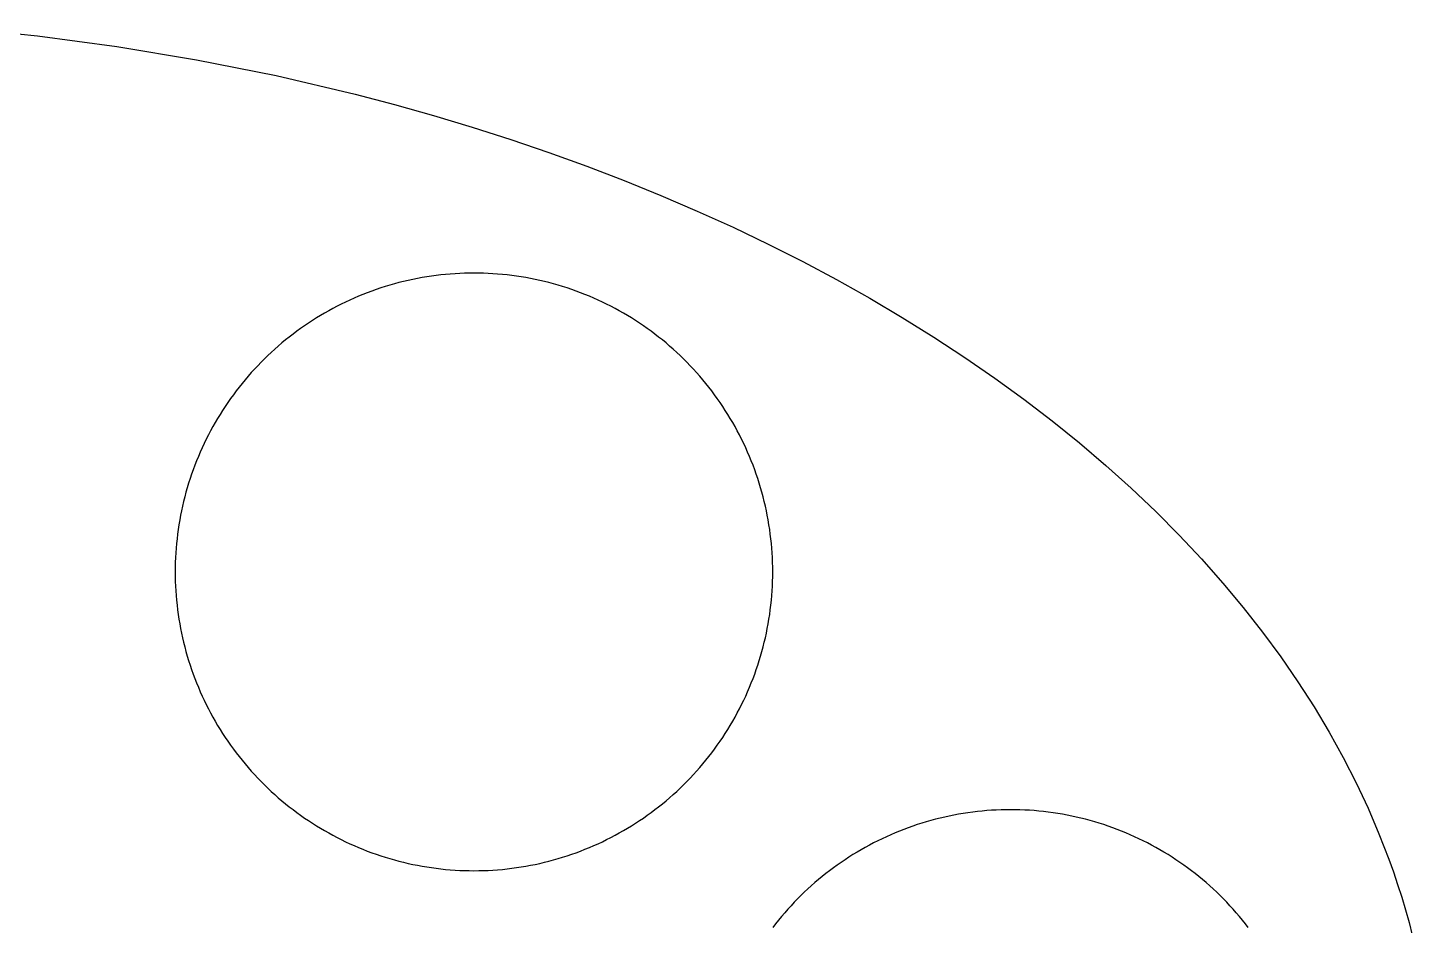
# Model space of a CAD drawing. Extents: x -180 to 180, y -105 to 115.
# Drawn here: x 31.7 to 177.7, y 19.3 to 113.9 of the extents above; entities that cross this region are included whole.
import ezdxf

# ---------------------------------------------------------------- set-up
doc = ezdxf.new("R2010")
doc.units = 0

msp = doc.modelspace()

# ---------------------------------------------------------------- linework, layer by layer
at = {"layer": 'CONTOURS'}
for points in [[(24.425171, 113.93632, 0), (32.753349, 113.080117, 0), (41.130929, 111.957411, 0), (49.528479, 110.56088, 0), (57.914768, 108.884886, 0), (66.257048, 106.925655, 0), (70.401116, 105.839196, 0), (74.521382, 104.68144, 0), (78.613483, 103.452507, 0), (82.673027, 102.152661, 0), (86.695613, 100.782309, 0), (90.676844, 99.342004, 0), (94.61234, 97.832447, 0), (98.497756, 96.254484, 0), (102.328791, 94.609109, 0), (106.101211, 92.897461, 0), (109.810856, 91.120823, 0), (113.453663, 89.280617, 0), (117.025671, 87.378403, 0), (120.523044, 85.415874, 0), (123.942079, 83.394852, 0), (127.279221, 81.31728, 0), (130.531073, 79.185217, 0), (133.694412, 77.000834, 0), (136.766196, 74.766401, 0), (139.743574, 72.484285, 0), (142.623896, 70.156936, 0), (145.404722, 67.786884, 0), (148.083823, 65.376728, 0), (150.659192, 62.929122, 0), (153.129047, 60.446773, 0), (155.491832, 57.932428, 0), (157.746222, 55.388864, 0), (159.891121, 52.818878, 0), (161.925663, 50.225281, 0), (163.84921, 47.610883, 0), (165.66135, 44.978491, 0), (167.361894, 42.330892, 0), (168.95087, 39.670851, 0), (170.428518, 37.001102, 0), (171.795284, 34.324335, 0), (173.051812, 31.643195, 0), (174.19894, 28.960271, 0), (175.237686, 26.278094, 0), (175.716782, 24.938057, 0), (176.169242, 23.599124, 0), (176.595242, 22.261591, 0), (176.994966, 20.925751, 0), (177.368608, 19.59189, 0), (177.71637, 18.260289, 0)], [(160.419661, 19.076705, 0), (160.113835, 19.472008, 0), (159.801776, 19.862409, 0), (159.483563, 20.24781, 0), (159.159274, 20.628113, 0), (158.828993, 21.003224, 0), (158.492802, 21.373046, 0), (158.150785, 21.737489, 0), (157.803029, 22.096459, 0), (157.449622, 22.449866, 0), (157.090652, 22.797622, 0), (156.726209, 23.139639, 0), (156.356386, 23.47583, 0), (155.981276, 23.806112, 0), (155.600972, 24.1304, 0), (155.215572, 24.448614, 0), (154.825171, 24.760672, 0), (154.429868, 25.066498, 0), (154.029763, 25.366013, 0), (153.624955, 25.659142, 0), (153.215548, 25.945812, 0), (152.801645, 26.22595, 0), (152.383348, 26.499486, 0), (151.960765, 26.766351, 0), (151.534001, 27.026478, 0), (151.103163, 27.2798, 0), (150.66836, 27.526255, 0), (150.229702, 27.765781, 0), (149.787298, 27.998317, 0), (149.341261, 28.223804, 0), (148.891702, 28.442186, 0), (148.438736, 28.653408, 0), (147.982475, 28.857416, 0), (147.523034, 29.05416, 0), (147.06053, 29.24359, 0), (146.595079, 29.425658, 0), (146.126797, 29.600318, 0), (145.655804, 29.767526, 0), (145.182216, 29.92724, 0), (144.706155, 30.079421, 0), (144.227738, 30.224029, 0), (143.747088, 30.361028, 0), (143.264324, 30.490384, 0), (142.779569, 30.612064, 0), (142.292945, 30.726038, 0), (141.804573, 30.832277, 0), (141.314577, 30.930754, 0), (140.82308, 31.021444, 0), (140.330207, 31.104325, 0), (139.83608, 31.179375, 0), (139.340825, 31.246577, 0), (138.844566, 31.305912, 0), (138.347428, 31.357366, 0), (137.849536, 31.400925, 0), (137.351016, 31.43658, 0), (136.851993, 31.464321, 0), (136.352593, 31.484141, 0), (135.852941, 31.496035, 0), (135.353163, 31.5, 0), (134.853385, 31.496035, 0), (134.353733, 31.484141, 0), (133.854332, 31.464321, 0), (133.355309, 31.43658, 0), (132.856789, 31.400925, 0), (132.358897, 31.357366, 0), (131.861759, 31.305912, 0), (131.3655, 31.246577, 0), (130.870245, 31.179375, 0), (130.376119, 31.104325, 0), (129.883245, 31.021444, 0), (129.391749, 30.930754, 0), (128.901753, 30.832277, 0), (128.413381, 30.726038, 0), (127.926756, 30.612064, 0), (127.442001, 30.490384, 0), (126.959238, 30.361028, 0), (126.478587, 30.224029, 0), (126.000171, 30.079421, 0), (125.524109, 29.92724, 0), (125.050522, 29.767526, 0), (124.579528, 29.600318, 0), (124.111247, 29.425658, 0), (123.645795, 29.24359, 0), (123.183291, 29.05416, 0), (122.723851, 28.857416, 0), (122.26759, 28.653408, 0), (121.814623, 28.442186, 0), (121.365064, 28.223804, 0), (120.919027, 27.998317, 0), (120.476624, 27.765781, 0), (120.037966, 27.526255, 0), (119.603163, 27.2798, 0), (119.172325, 27.026478, 0), (118.745561, 26.766351, 0), (118.322977, 26.499486, 0), (117.904681, 26.22595, 0), (117.490777, 25.945812, 0), (117.08137, 25.659142, 0), (116.676563, 25.366013, 0), (116.276458, 25.066498, 0), (115.881155, 24.760672, 0), (115.490754, 24.448614, 0), (115.105353, 24.1304, 0), (114.72505, 23.806112, 0), (114.349939, 23.47583, 0), (113.980116, 23.139639, 0), (113.615674, 22.797622, 0), (113.256704, 22.449866, 0), (112.903296, 22.096459, 0), (112.555541, 21.737489, 0), (112.213524, 21.373046, 0), (111.877333, 21.003224, 0), (111.547051, 20.628113, 0), (111.222763, 20.24781, 0), (110.904549, 19.862409, 0), (110.59249, 19.472008, 0), (110.286665, 19.076705, 0)]]:
    msp.add_polyline3d(points, dxfattribs=at)
msp.add_polyline3d([(110.28462, 56.568542, 0), (110.280655, 57.06832, 0), (110.268761, 57.567972, 0), (110.248941, 58.067373, 0), (110.221201, 58.566396, 0), (110.185546, 59.064916, 0), (110.141986, 59.562808, 0), (110.090532, 60.059946, 0), (110.031197, 60.556205, 0), (109.963996, 61.05146, 0), (109.888945, 61.545586, 0), (109.806064, 62.03846, 0), (109.715374, 62.529957, 0), (109.616897, 63.019953, 0), (109.510659, 63.508324, 0), (109.396685, 63.994949, 0), (109.275004, 64.479704, 0), (109.145648, 64.962468, 0), (109.008649, 65.443118, 0), (108.864041, 65.921534, 0), (108.71186, 66.397596, 0), (108.552146, 66.871183, 0), (108.384938, 67.342177, 0), (108.210278, 67.810458, 0), (108.02821, 68.27591, 0), (107.838781, 68.738414, 0), (107.642037, 69.197854, 0), (107.438028, 69.654115, 0), (107.226806, 70.107082, 0), (107.008424, 70.556641, 0), (106.782937, 71.002678, 0), (106.550401, 71.445081, 0), (106.310876, 71.88374, 0), (106.06442, 72.318542, 0), (105.811098, 72.74938, 0), (105.550971, 73.176145, 0), (105.284107, 73.598728, 0), (105.010571, 74.017025, 0), (104.730433, 74.430928, 0), (104.443763, 74.840335, 0), (104.150633, 75.245142, 0), (103.851118, 75.645248, 0), (103.545293, 76.040551, 0), (103.233234, 76.430952, 0), (102.91502, 76.816352, 0), (102.590732, 77.196656, 0), (102.26045, 77.571766, 0), (101.924259, 77.941589, 0), (101.582242, 78.306031, 0), (101.234487, 78.665001, 0), (100.881079, 79.018409, 0), (100.522109, 79.366165, 0), (100.157667, 79.708181, 0), (99.787844, 80.044373, 0), (99.412733, 80.374654, 0), (99.03243, 80.698942, 0), (98.647029, 81.017156, 0), (98.256628, 81.329215, 0), (97.861325, 81.63504, 0), (97.46122, 81.934556, 0), (97.056413, 82.227685, 0), (96.647006, 82.514355, 0), (96.233102, 82.794493, 0), (95.814806, 83.068029, 0), (95.392222, 83.334894, 0), (94.965458, 83.59502, 0), (94.53462, 83.848343, 0), (94.099817, 84.094798, 0), (93.661159, 84.334323, 0), (93.218756, 84.566859, 0), (92.772719, 84.792346, 0), (92.32316, 85.010728, 0), (91.870193, 85.22195, 0), (91.413932, 85.425959, 0), (90.954492, 85.622703, 0), (90.491988, 85.812132, 0), (90.026536, 85.9942, 0), (89.558255, 86.16886, 0), (89.087261, 86.336068, 0), (88.613674, 86.495783, 0), (88.137612, 86.647963, 0), (87.659196, 86.792571, 0), (87.178545, 86.92957, 0), (86.695782, 87.058927, 0), (86.211027, 87.180607, 0), (85.724402, 87.294581, 0), (85.23603, 87.40082, 0), (84.746034, 87.499296, 0), (84.254538, 87.589987, 0), (83.761664, 87.672867, 0), (83.267538, 87.747918, 0), (82.772283, 87.815119, 0), (82.276024, 87.874454, 0), (81.778886, 87.925908, 0), (81.280994, 87.969468, 0), (80.782474, 88.005123, 0), (80.283451, 88.032864, 0), (79.78405, 88.052684, 0), (79.284398, 88.064578, 0), (78.78462, 88.068542, 0), (78.284842, 88.064578, 0), (77.78519, 88.052684, 0), (77.28579, 88.032864, 0), (76.786767, 88.005123, 0), (76.288247, 87.969468, 0), (75.790355, 87.925908, 0), (75.293217, 87.874454, 0), (74.796958, 87.815119, 0), (74.301703, 87.747918, 0), (73.807576, 87.672867, 0), (73.314703, 87.589987, 0), (72.823206, 87.499296, 0), (72.33321, 87.40082, 0), (71.844838, 87.294581, 0), (71.358214, 87.180607, 0), (70.873459, 87.058927, 0), (70.390695, 86.92957, 0), (69.910045, 86.792571, 0), (69.431628, 86.647963, 0), (68.955567, 86.495783, 0), (68.481979, 86.336068, 0), (68.010986, 86.16886, 0), (67.542704, 85.9942, 0), (67.077253, 85.812132, 0), (66.614749, 85.622703, 0), (66.155308, 85.425959, 0), (65.699047, 85.22195, 0), (65.246081, 85.010728, 0), (64.796522, 84.792346, 0), (64.350485, 84.566859, 0), (63.908081, 84.334323, 0), (63.469423, 84.094798, 0), (63.03462, 83.848343, 0), (62.603782, 83.59502, 0), (62.177018, 83.334894, 0), (61.754434, 83.068029, 0), (61.336138, 82.794493, 0), (60.922235, 82.514355, 0), (60.512828, 82.227685, 0), (60.10802, 81.934556, 0), (59.707915, 81.63504, 0), (59.312612, 81.329215, 0), (58.922211, 81.017156, 0), (58.536811, 80.698942, 0), (58.156507, 80.374654, 0), (57.781397, 80.044373, 0), (57.411574, 79.708181, 0), (57.047131, 79.366165, 0), (56.688161, 79.018409, 0), (56.334754, 78.665001, 0), (55.986998, 78.306031, 0), (55.644981, 77.941589, 0), (55.30879, 77.571766, 0), (54.978509, 77.196656, 0), (54.65422, 76.816352, 0), (54.336007, 76.430952, 0), (54.023948, 76.040551, 0), (53.718122, 75.645248, 0), (53.418607, 75.245142, 0), (53.125478, 74.840335, 0), (52.838808, 74.430928, 0), (52.55867, 74.017025, 0), (52.285134, 73.598728, 0), (52.018269, 73.176145, 0), (51.758143, 72.74938, 0), (51.50482, 72.318542, 0), (51.258365, 71.88374, 0), (51.018839, 71.445081, 0), (50.786304, 71.002678, 0), (50.560816, 70.556641, 0), (50.342434, 70.107082, 0), (50.131212, 69.654115, 0), (49.927204, 69.197854, 0), (49.73046, 68.738414, 0), (49.54103, 68.27591, 0), (49.358963, 67.810458, 0), (49.184303, 67.342177, 0), (49.017094, 66.871183, 0), (48.85738, 66.397596, 0), (48.7052, 65.921534, 0), (48.560592, 65.443118, 0), (48.423592, 64.962468, 0), (48.294236, 64.479704, 0), (48.172556, 63.994949, 0), (48.058582, 63.508324, 0), (47.952343, 63.019953, 0), (47.853866, 62.529957, 0), (47.763176, 62.03846, 0), (47.680295, 61.545586, 0), (47.605245, 61.05146, 0), (47.538044, 60.556205, 0), (47.478709, 60.059946, 0), (47.427255, 59.562808, 0), (47.383695, 59.064916, 0), (47.34804, 58.566396, 0), (47.320299, 58.067373, 0), (47.300479, 57.567972, 0), (47.288585, 57.06832, 0), (47.28462, 56.568542, 0), (47.288585, 56.068765, 0), (47.300479, 55.569113, 0), (47.320299, 55.069712, 0), (47.34804, 54.570689, 0), (47.383695, 54.072169, 0), (47.427255, 53.574277, 0), (47.478709, 53.077139, 0), (47.538044, 52.58088, 0), (47.605245, 52.085625, 0), (47.680295, 51.591499, 0), (47.763176, 51.098625, 0), (47.853866, 50.607128, 0), (47.952343, 50.117132, 0), (48.058582, 49.628761, 0), (48.172556, 49.142136, 0), (48.294236, 48.657381, 0), (48.423592, 48.174617, 0), (48.560592, 47.693967, 0), (48.7052, 47.215551, 0), (48.85738, 46.739489, 0), (49.017094, 46.265902, 0), (49.184303, 45.794908, 0), (49.358963, 45.326627, 0), (49.54103, 44.861175, 0), (49.73046, 44.398671, 0), (49.927204, 43.939231, 0), (50.131212, 43.48297, 0), (50.342434, 43.030003, 0), (50.560816, 42.580444, 0), (50.786304, 42.134407, 0), (51.018839, 41.692004, 0), (51.258365, 41.253345, 0), (51.50482, 40.818542, 0), (51.758143, 40.387705, 0), (52.018269, 39.96094, 0), (52.285134, 39.538357, 0), (52.55867, 39.12006, 0), (52.838808, 38.706157, 0), (53.125478, 38.29675, 0), (53.418607, 37.891943, 0), (53.718122, 37.491837, 0), (54.023948, 37.096534, 0), (54.336007, 36.706133, 0), (54.65422, 36.320733, 0), (54.978509, 35.940429, 0), (55.30879, 35.565319, 0), (55.644981, 35.195496, 0), (55.986998, 34.831054, 0), (56.334754, 34.472084, 0), (56.688161, 34.118676, 0), (57.047131, 33.77092, 0), (57.411574, 33.428904, 0), (57.781397, 33.092712, 0), (58.156507, 32.762431, 0), (58.536811, 32.438143, 0), (58.922211, 32.119929, 0), (59.312612, 31.80787, 0), (59.707915, 31.502045, 0), (60.10802, 31.202529, 0), (60.512828, 30.9094, 0), (60.922235, 30.62273, 0), (61.336138, 30.342592, 0), (61.754434, 30.069056, 0), (62.177018, 29.802191, 0), (62.603782, 29.542065, 0), (63.03462, 29.288742, 0), (63.469423, 29.042287, 0), (63.908081, 28.802762, 0), (64.350485, 28.570226, 0), (64.796522, 28.344739, 0), (65.246081, 28.126357, 0), (65.699047, 27.915135, 0), (66.155308, 27.711126, 0), (66.614749, 27.514382, 0), (67.077253, 27.324953, 0), (67.542704, 27.142885, 0), (68.010986, 26.968225, 0), (68.481979, 26.801017, 0), (68.955567, 26.641302, 0), (69.431628, 26.489122, 0), (69.910045, 26.344514, 0), (70.390695, 26.207515, 0), (70.873459, 26.078158, 0), (71.358214, 25.956478, 0), (71.844838, 25.842504, 0), (72.33321, 25.736265, 0), (72.823206, 25.637789, 0), (73.314703, 25.547098, 0), (73.807576, 25.464218, 0), (74.301703, 25.389167, 0), (74.796958, 25.321966, 0), (75.293217, 25.262631, 0), (75.790355, 25.211177, 0), (76.288247, 25.167617, 0), (76.786767, 25.131962, 0), (77.28579, 25.104221, 0), (77.78519, 25.084401, 0), (78.284842, 25.072507, 0), (78.78462, 25.068542, 0), (79.284398, 25.072507, 0), (79.78405, 25.084401, 0), (80.283451, 25.104221, 0), (80.782474, 25.131962, 0), (81.280994, 25.167617, 0), (81.778886, 25.211177, 0), (82.276024, 25.262631, 0), (82.772283, 25.321966, 0), (83.267538, 25.389167, 0), (83.761664, 25.464218, 0), (84.254538, 25.547098, 0), (84.746034, 25.637789, 0), (85.23603, 25.736265, 0), (85.724402, 25.842504, 0), (86.211027, 25.956478, 0), (86.695782, 26.078158, 0), (87.178545, 26.207515, 0), (87.659196, 26.344514, 0), (88.137612, 26.489122, 0), (88.613674, 26.641302, 0), (89.087261, 26.801017, 0), (89.558255, 26.968225, 0), (90.026536, 27.142885, 0), (90.491988, 27.324953, 0), (90.954492, 27.514382, 0), (91.413932, 27.711126, 0), (91.870193, 27.915135, 0), (92.32316, 28.126357, 0), (92.772719, 28.344739, 0), (93.218756, 28.570226, 0), (93.661159, 28.802762, 0), (94.099817, 29.042287, 0), (94.53462, 29.288742, 0), (94.965458, 29.542065, 0), (95.392222, 29.802191, 0), (95.814806, 30.069056, 0), (96.233102, 30.342592, 0), (96.647006, 30.62273, 0), (97.056413, 30.9094, 0), (97.46122, 31.202529, 0), (97.861325, 31.502045, 0), (98.256628, 31.80787, 0), (98.647029, 32.119929, 0), (99.03243, 32.438143, 0), (99.412733, 32.762431, 0), (99.787844, 33.092712, 0), (100.157667, 33.428904, 0), (100.522109, 33.77092, 0), (100.881079, 34.118676, 0), (101.234487, 34.472084, 0), (101.582242, 34.831054, 0), (101.924259, 35.195496, 0), (102.26045, 35.565319, 0), (102.590732, 35.940429, 0), (102.91502, 36.320733, 0), (103.233234, 36.706133, 0), (103.545293, 37.096534, 0), (103.851118, 37.491837, 0), (104.150633, 37.891943, 0), (104.443763, 38.29675, 0), (104.730433, 38.706157, 0), (105.010571, 39.12006, 0), (105.284107, 39.538357, 0), (105.550971, 39.96094, 0), (105.811098, 40.387705, 0), (106.06442, 40.818542, 0), (106.310876, 41.253345, 0), (106.550401, 41.692004, 0), (106.782937, 42.134407, 0), (107.008424, 42.580444, 0), (107.226806, 43.030003, 0), (107.438028, 43.48297, 0), (107.642037, 43.939231, 0), (107.838781, 44.398671, 0), (108.02821, 44.861175, 0), (108.210278, 45.326627, 0), (108.384938, 45.794908, 0), (108.552146, 46.265902, 0), (108.71186, 46.739489, 0), (108.864041, 47.215551, 0), (109.008649, 47.693967, 0), (109.145648, 48.174617, 0), (109.275004, 48.657381, 0), (109.396685, 49.142136, 0), (109.510659, 49.628761, 0), (109.616897, 50.117132, 0), (109.715374, 50.607128, 0), (109.806064, 51.098625, 0), (109.888945, 51.591499, 0), (109.963996, 52.085625, 0), (110.031197, 52.58088, 0), (110.090532, 53.077139, 0), (110.141986, 53.574277, 0), (110.185546, 54.072169, 0), (110.221201, 54.570689, 0), (110.248941, 55.069712, 0), (110.268761, 55.569113, 0), (110.280655, 56.068765, 0)], close=True, dxfattribs=at)

doc.saveas('drawing.dxf')
